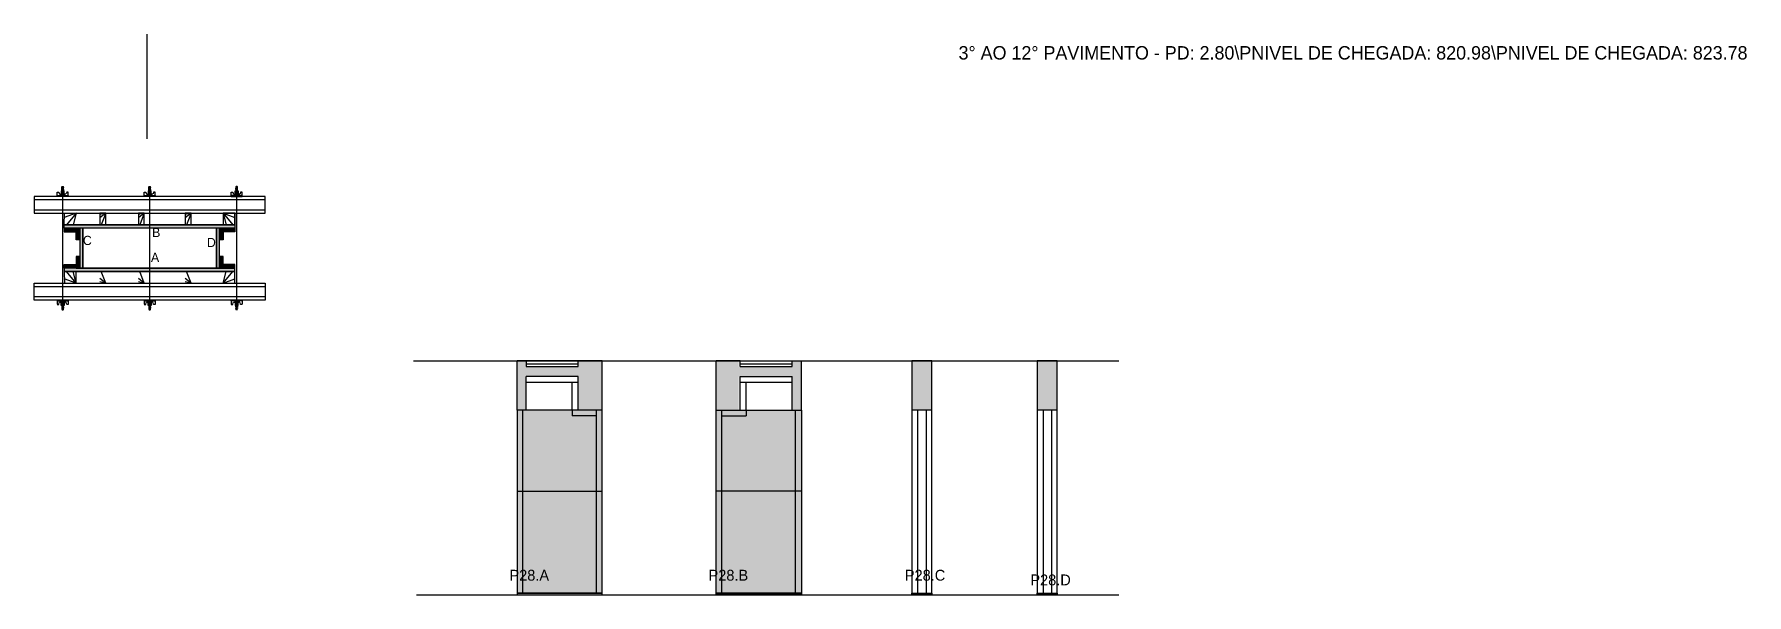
# Model space of a CAD drawing. Header units: metres. Extents: x 2650 to 4698, y 2929 to 3600.
import ezdxf

# ---------------------------------------------------------------- set-up
doc = ezdxf.new("R2010")
doc.units = ezdxf.units.M
for name, color, linetype in [('CHAPA', 7, 'Continuous'), ('COTA', 7, 'Continuous'), ('Hachura', 7, 'Continuous'), ('Madeira', 7, 'Continuous'), ('NOMENCLATURA', 7, 'Continuous'), ('Nível', 7, 'Continuous'), ('Painéis', 7, 'Continuous'), ('Perfil Metálico', 7, 'Continuous'), ('SARR_2.2x7', 7, 'Continuous'), ('SARRAFO', 7, 'Continuous'), ('Texto Seção', 7, 'Continuous'), ('TEXTO_GERAL', 7, 'Continuous')]:
    doc.layers.add(name, color=color, linetype=linetype)

msp = doc.modelspace()

# ---------------------------------------------------------------- hatches: boundary and pattern name
at = {"layer": 'COTA'}
h = msp.add_hatch(color=7, dxfattribs=at)
h.dxf.hatch_style = 1
h.paths.add_polyline_path([(3329.7, 3208.9), (3300.7, 3208.9), (3300.7, 3201.9), (3238.7, 3201.9), (3238.7, 3208.9), (3227.7, 3208.9), (3227.7, 3149.9), (3238.7, 3149.9), (3238.7, 3189.9), (3300.7, 3189.9), (3300.7, 3149.9), (3329.7, 3149.9), (3329.7, 3208.9)])
h = msp.add_hatch(color=7, dxfattribs=at)
h.dxf.hatch_style = 1
h.paths.add_polyline_path([(3492.7, 3189.9), (3556.7, 3189.9), (3556.7, 3149.9), (3567.7, 3149.9), (3567.7, 3208.9), (3556.7, 3208.9), (3556.7, 3201.9), (3492.7, 3201.9), (3492.7, 3208.9), (3465.7, 3208.9), (3465.7, 3149.9), (3492.7, 3149.9), (3492.7, 3189.9)])
h = msp.add_hatch(color=7, dxfattribs=at)
h.dxf.hatch_style = 1
h.paths.add_polyline_path([(3699.8, 3149.9), (3723.8, 3149.9), (3723.8, 3149.9), (3723.8, 3208.9), (3723.8, 3208.9), (3699.8, 3208.9), (3699.8, 3208.9), (3699.8, 3149.9)])
h = msp.add_hatch(color=7, dxfattribs=at)
h.dxf.hatch_style = 1
h.paths.add_polyline_path([(3849.7, 3149.9), (3873.7, 3149.9), (3873.7, 3149.9), (3873.7, 3208.9), (3873.7, 3208.9), (3849.7, 3208.9), (3849.7, 3208.9), (3849.7, 3149.9)])
at = {"layer": 'Hachura'}
h = msp.add_hatch(color=7, dxfattribs=at)
h.dxf.hatch_style = 1
h.paths.add_polyline_path([(2686.4, 3367.6), (2686.4, 3371.6), (2686.4, 3371.6), (2890.4, 3371.6), (2890.4, 3371.6), (2890.4, 3367.6), (2890.4, 3367.6), (2686.4, 3367.6)])
h = msp.add_hatch(color=7, dxfattribs=at)
h.dxf.hatch_style = 1
h.paths.add_polyline_path([(2686.4, 3367.6), (2686.4, 3371.6), (2686.4, 3371.6), (2890.4, 3371.6), (2890.4, 3371.6), (2890.4, 3367.6), (2890.4, 3367.6), (2686.4, 3367.6)])
h = msp.add_hatch(color=7, dxfattribs=at)
h.dxf.hatch_style = 1
h.paths.add_polyline_path([(2700.4, 3367.6), (2700.4, 3363.2), (2700.4, 3363.2), (2686.4, 3363.2), (2686.4, 3363.2), (2686.4, 3367.6), (2686.4, 3367.6), (2700.4, 3367.6)])
h = msp.add_hatch(color=7, dxfattribs=at)
h.dxf.hatch_style = 1
h.paths.add_polyline_path([(2704.8, 3367.6), (2700.4, 3367.6), (2700.4, 3367.6), (2700.4, 3353.6), (2700.4, 3353.6), (2704.8, 3353.6), (2704.8, 3353.6), (2704.8, 3367.6)])
h = msp.add_hatch(color=7, dxfattribs=at)
h.dxf.hatch_style = 1
h.paths.add_polyline_path([(2708.4, 3367.6), (2704.8, 3367.6), (2704.8, 3367.6), (2704.8, 3319.6), (2704.8, 3319.6), (2708.4, 3319.6), (2708.4, 3319.6), (2708.4, 3367.6)])
h = msp.add_hatch(color=7, dxfattribs=at)
h.dxf.hatch_style = 1
h.paths.add_polyline_path([(2708.4, 3367.6), (2704.8, 3367.6), (2704.8, 3367.6), (2704.8, 3319.6), (2704.8, 3319.6), (2708.4, 3319.6), (2708.4, 3319.6), (2708.4, 3367.6)])
h = msp.add_hatch(color=7, dxfattribs=at)
h.dxf.hatch_style = 1
h.paths.add_polyline_path([(2872, 3367.6), (2868.4, 3367.6), (2868.4, 3367.6), (2868.4, 3319.6), (2868.4, 3319.6), (2872, 3319.6), (2872, 3319.6), (2872, 3367.6)])
h = msp.add_hatch(color=7, dxfattribs=at)
h.dxf.hatch_style = 1
h.paths.add_polyline_path([(2872, 3367.6), (2868.4, 3367.6), (2868.4, 3367.6), (2868.4, 3319.6), (2868.4, 3319.6), (2872, 3319.6), (2872, 3319.6), (2872, 3367.6)])
h = msp.add_hatch(color=7, dxfattribs=at)
h.dxf.hatch_style = 1
h.paths.add_polyline_path([(2876.4, 3367.6), (2872, 3367.6), (2872, 3367.6), (2872, 3353.6), (2872, 3353.6), (2876.4, 3353.6), (2876.4, 3353.6), (2876.4, 3367.6)])
h = msp.add_hatch(color=7, dxfattribs=at)
h.dxf.hatch_style = 1
h.paths.add_polyline_path([(2876.4, 3367.6), (2876.4, 3363.2), (2876.4, 3363.2), (2890.4, 3363.2), (2890.4, 3363.2), (2890.4, 3367.6), (2890.4, 3367.6), (2876.4, 3367.6)])
h = msp.add_hatch(color=7, dxfattribs=at)
h.dxf.hatch_style = 1
h.paths.add_polyline_path([(2700.4, 3319.6), (2700.4, 3324), (2700.4, 3324), (2686.4, 3324), (2686.4, 3324), (2686.4, 3319.6), (2686.4, 3319.6), (2700.4, 3319.6)])
h = msp.add_hatch(color=7, dxfattribs=at)
h.dxf.hatch_style = 1
h.paths.add_polyline_path([(2686.4, 3319.6), (2686.4, 3315.6), (2686.4, 3315.6), (2890.4, 3315.6), (2890.4, 3315.6), (2890.4, 3319.6), (2890.4, 3319.6), (2686.4, 3319.6)])
h = msp.add_hatch(color=7, dxfattribs=at)
h.dxf.hatch_style = 1
h.paths.add_polyline_path([(2686.4, 3319.6), (2686.4, 3315.6), (2686.4, 3315.6), (2890.4, 3315.6), (2890.4, 3315.6), (2890.4, 3319.6), (2890.4, 3319.6), (2686.4, 3319.6)])
h = msp.add_hatch(color=7, dxfattribs=at)
h.dxf.hatch_style = 1
h.paths.add_polyline_path([(2704.8, 3319.6), (2700.4, 3319.6), (2700.4, 3319.6), (2700.4, 3333.6), (2700.4, 3333.6), (2704.8, 3333.6), (2704.8, 3333.6), (2704.8, 3319.6)])
h = msp.add_hatch(color=7, dxfattribs=at)
h.dxf.hatch_style = 1
h.paths.add_polyline_path([(2876.4, 3319.6), (2872, 3319.6), (2872, 3319.6), (2872, 3333.6), (2872, 3333.6), (2876.4, 3333.6), (2876.4, 3333.6), (2876.4, 3319.6)])
h = msp.add_hatch(color=7, dxfattribs=at)
h.dxf.hatch_style = 1
h.paths.add_polyline_path([(2876.4, 3319.6), (2876.4, 3324), (2876.4, 3324), (2890.4, 3324), (2890.4, 3324), (2890.4, 3319.6), (2890.4, 3319.6), (2876.4, 3319.6)])
h = msp.add_hatch(color=7, dxfattribs=at)
h.dxf.hatch_style = 1
h.paths.add_polyline_path([(3329.7, 2928.9), (3329.7, 3149.9), (3329.7, 3149.9), (3227.7, 3149.9), (3227.7, 3149.9), (3227.7, 2928.9), (3227.7, 2928.9), (3329.7, 2928.9)])
h = msp.add_hatch(color=7, dxfattribs=at)
h.dxf.hatch_style = 1
h.paths.add_polyline_path([(3465.7, 2928.9), (3465.7, 3149.9), (3465.7, 3149.9), (3567.7, 3149.9), (3567.7, 3149.9), (3567.7, 2928.9), (3567.7, 2928.9), (3465.7, 2928.9)])

# ---------------------------------------------------------------- linework, layer by layer
at = {"layer": 'CHAPA', "color": 7, "lineweight": 25}
for points in [[(2686.4, 3367.6), (2686.4, 3371.6), (2890.4, 3371.6), (2890.4, 3367.6)], [(2686.4, 3367.6), (2686.4, 3371.6), (2890.4, 3371.6), (2890.4, 3367.6)], [(2708.4, 3367.6), (2704.8, 3367.6), (2704.8, 3319.6), (2708.4, 3319.6)], [(2708.4, 3367.6), (2704.8, 3367.6), (2704.8, 3319.6), (2708.4, 3319.6)], [(2872, 3367.6), (2868.4, 3367.6), (2868.4, 3319.6), (2872, 3319.6)], [(2872, 3367.6), (2868.4, 3367.6), (2868.4, 3319.6), (2872, 3319.6)], [(2686.4, 3319.6), (2686.4, 3315.6), (2890.4, 3315.6), (2890.4, 3319.6)], [(2686.4, 3319.6), (2686.4, 3315.6), (2890.4, 3315.6), (2890.4, 3319.6)]]:
    msp.add_lwpolyline(points, close=True, dxfattribs=at)
at = {"layer": 'COTA', "color": 7, "lineweight": 25}
for p, q in [((3329.7, 3208.9), (3227.7, 3208.9)), ((3227.7, 3149.9), (3227.7, 3208.9)), ((3329.7, 3149.9), (3329.7, 3208.9)), ((3465.7, 3149.9), (3465.7, 3208.9)), ((3494.7, 3208.9), (3465.7, 3208.9)), ((3556.7, 3208.9), (3567.7, 3208.9)), ((3567.7, 3149.9), (3567.7, 3208.9))]:
    msp.add_line(p, q, dxfattribs=at)
for points in [[(3723.8, 3149.9), (3723.8, 3208.9), (3699.8, 3208.9), (3699.8, 3149.9)], [(3873.7, 3149.9), (3873.7, 3208.9), (3849.7, 3208.9), (3849.7, 3149.9)]]:
    msp.add_lwpolyline(points, dxfattribs=at)
at = {"layer": 'Defpoints', "color": 7, "lineweight": 25}
msp.add_line((2785.4, 3474.6), (2785.4, 3599.6), dxfattribs=at)
at = {"layer": 'Hachura', "color": 7, "lineweight": 25}
for p, q in [((2678, 3405.6), (2678, 3410.7)), ((2678, 3410.7), (2679.7, 3410.7)), ((2678, 3406.5), (2690.9, 3406.5)), ((2678, 3406.5), (2683.1, 3406.5)), ((2690.9, 3405.6), (2678, 3405.6)), ((2678.1, 3406.5), (2678.1, 3405.6)), ((2678.3, 3406.5), (2678.3, 3405.6)), ((2678.7, 3406.5), (2678.7, 3405.6)), ((2679.1, 3406.5), (2679.1, 3405.6)), ((2679.7, 3410.7), (2680.2, 3408.5)), ((2680, 3406.5), (2680, 3405.6)), ((2680.6, 3408.3), (2682.5, 3408.3)), ((2681.4, 3406.5), (2681.4, 3405.6)), ((2689.9, 3405.6), (2682.1, 3405.6)), ((2682.5, 3409.1), (2686.4, 3409.1)), ((2682.5, 3406.5), (2682.5, 3409.1)), ((2684.4, 3406.5), (2682.5, 3406.5)), ((2686.1, 3412.3), (2682.8, 3412.3)), ((2682.8, 3412.3), (2682.8, 3409.1)), ((2686.1, 3412.2), (2682.8, 3412.2)), ((2683.1, 3406.5), (2683.8, 3406.5)), ((2683.3, 3416.7), (2685.5, 3415.6)), ((2685.4, 3415.3), (2683.3, 3416.4)), ((2683.3, 3415.5), (2685.5, 3414.4)), ((2685.4, 3414.2), (2683.3, 3415.3)), ((2683.3, 3414.3), (2685.5, 3413.2)), ((2685.4, 3413), (2683.3, 3414.1)), ((2684.6, 3412.3), (2683.3, 3412.9)), ((2683.4, 3417.1), (2683.7, 3417.4)), ((2683.4, 3416.7), (2683.4, 3417.1)), ((2683.4, 3417.1), (2683.4, 3417.1)), ((2685.3, 3417.1), (2683.4, 3417.1)), ((2683.4, 3416.7), (2685.3, 3415.8)), ((2683.4, 3416.7), (2685.3, 3415.8)), ((2683.4, 3415.6), (2683.4, 3416.2)), ((2685.3, 3415.3), (2683.4, 3416.2)), ((2683.4, 3415.6), (2685.3, 3414.6)), ((2683.4, 3414.4), (2683.4, 3415.1)), ((2685.3, 3414.1), (2683.4, 3415.1)), ((2683.4, 3414.9), (2683.4, 3415.1)), ((2683.4, 3414.4), (2685.3, 3413.5)), ((2683.4, 3413.3), (2683.4, 3413.9)), ((2685.3, 3412.9), (2683.4, 3413.9)), ((2683.4, 3413.3), (2685.3, 3412.3)), ((2684.3, 3412.3), (2683.4, 3412.7)), ((2683.4, 3412.3), (2683.4, 3412.7)), ((2683.5, 3406.2), (2683.5, 3406.4)), ((2683.5, 3405.7), (2683.5, 3406.2)), ((2683.7, 3417.4), (2685, 3417.4)), ((2683.8, 3412.3), (2683.8, 3409.1)), ((2685.3, 3416.4), (2684, 3417.1)), ((2684.1, 3406.5), (2684.1, 3408.5)), ((2685.4, 3416.5), (2684.3, 3417.1)), ((2684.4, 3416.4), (2684.4, 3274.6)), ((2684.4, 3406.5), (2684.4, 3405.6)), ((2684.6, 3408.5), (2684.6, 3406.5)), ((2684.8, 3417.1), (2685.5, 3416.7)), ((2685.3, 3417.1), (2685, 3417.4)), ((2685.1, 3417.1), (2685.3, 3416.9)), ((2685.3, 3416.9), (2685.3, 3417.1)), ((2685.3, 3416.4), (2685.3, 3415.8)), ((2685.3, 3414.6), (2685.3, 3415.3)), ((2685.3, 3413.9), (2685.3, 3414.1)), ((2685.3, 3413.9), (2685.3, 3413.5)), ((2685.3, 3412.9), (2685.3, 3412.3)), ((2685.3, 3412.3), (2685.3, 3409.1)), ((2685.4, 3406.4), (2685.4, 3405.9)), ((2686.1, 3409.1), (2686.1, 3412.3)), ((2686.4, 3409.1), (2686.1, 3409.1)), ((2686.4, 3409.1), (2686.1, 3409.1)), ((2686.4, 3409.1), (2686.4, 3406.5)), ((2688.3, 3408.3), (2686.4, 3408.3)), ((2687.5, 3406.5), (2687.5, 3405.6)), ((2689.2, 3410.7), (2688.6, 3408.5)), ((2688.9, 3406.5), (2688.9, 3405.6)), ((2690.9, 3410.7), (2689.2, 3410.7)), ((2689.7, 3406.5), (2689.7, 3405.6)), ((2690.2, 3406.5), (2690.2, 3405.6)), ((2690.5, 3406.5), (2690.5, 3405.6)), ((2690.7, 3406.5), (2690.7, 3405.6)), ((2690.9, 3406.5), (2690.9, 3410.7)), ((2690.9, 3406.5), (2690.9, 3405.6)), ((2782, 3405.6), (2782, 3410.7)), ((2782, 3410.7), (2783.7, 3410.7)), ((2782, 3406.5), (2794.9, 3406.5)), ((2782, 3406.5), (2787.1, 3406.5)), ((2794.9, 3405.6), (2782, 3405.6)), ((2782.1, 3406.5), (2782.1, 3405.6)), ((2782.3, 3406.5), (2782.3, 3405.6)), ((2782.7, 3406.5), (2782.7, 3405.6)), ((2783.1, 3406.5), (2783.1, 3405.6)), ((2783.7, 3410.7), (2784.2, 3408.5)), ((2784, 3406.5), (2784, 3405.6)), ((2784.6, 3408.3), (2786.5, 3408.3)), ((2785.4, 3406.5), (2785.4, 3405.6)), ((2793.9, 3405.6), (2786.1, 3405.6)), ((2786.5, 3409.1), (2790.4, 3409.1)), ((2786.5, 3406.5), (2786.5, 3409.1)), ((2788.4, 3406.5), (2786.5, 3406.5)), ((2790.1, 3412.3), (2786.8, 3412.3)), ((2786.8, 3412.3), (2786.8, 3409.1)), ((2790.1, 3412.2), (2786.8, 3412.2)), ((2787.1, 3406.5), (2787.8, 3406.5)), ((2787.3, 3416.7), (2789.5, 3415.6)), ((2789.4, 3415.3), (2787.3, 3416.4)), ((2787.3, 3415.5), (2789.5, 3414.4)), ((2789.4, 3414.2), (2787.3, 3415.3)), ((2787.3, 3414.3), (2789.5, 3413.2)), ((2789.4, 3413), (2787.3, 3414.1)), ((2788.6, 3412.3), (2787.3, 3412.9)), ((2787.4, 3417.1), (2787.7, 3417.4)), ((2787.4, 3416.7), (2787.4, 3417.1)), ((2787.4, 3417.1), (2787.4, 3417.1)), ((2789.3, 3417.1), (2787.4, 3417.1)), ((2787.4, 3416.7), (2789.3, 3415.8)), ((2787.4, 3416.7), (2789.3, 3415.8)), ((2787.4, 3415.6), (2787.4, 3416.2)), ((2789.3, 3415.3), (2787.4, 3416.2)), ((2787.4, 3415.6), (2789.3, 3414.6)), ((2787.4, 3414.4), (2787.4, 3415.1)), ((2789.3, 3414.1), (2787.4, 3415.1)), ((2787.4, 3414.9), (2787.4, 3415.1)), ((2787.4, 3414.4), (2789.3, 3413.5)), ((2787.4, 3413.3), (2787.4, 3413.9)), ((2789.3, 3412.9), (2787.4, 3413.9)), ((2787.4, 3413.3), (2789.3, 3412.3)), ((2788.3, 3412.3), (2787.4, 3412.7)), ((2787.4, 3412.3), (2787.4, 3412.7)), ((2787.5, 3406.2), (2787.5, 3406.4)), ((2787.5, 3405.7), (2787.5, 3406.2)), ((2787.7, 3417.4), (2789, 3417.4)), ((2787.8, 3412.3), (2787.8, 3409.1)), ((2789.3, 3416.4), (2788, 3417.1)), ((2788.1, 3406.5), (2788.1, 3408.5)), ((2789.4, 3416.5), (2788.3, 3417.1)), ((2788.4, 3416.4), (2788.4, 3274.6)), ((2788.4, 3406.5), (2788.4, 3405.6)), ((2788.6, 3408.5), (2788.6, 3406.5)), ((2788.8, 3417.1), (2789.5, 3416.7)), ((2789.3, 3417.1), (2789, 3417.4)), ((2789.1, 3417.1), (2789.3, 3416.9)), ((2789.3, 3416.9), (2789.3, 3417.1)), ((2789.3, 3416.4), (2789.3, 3415.8)), ((2789.3, 3414.6), (2789.3, 3415.3)), ((2789.3, 3413.9), (2789.3, 3414.1)), ((2789.3, 3413.9), (2789.3, 3413.5)), ((2789.3, 3412.9), (2789.3, 3412.3)), ((2789.3, 3412.3), (2789.3, 3409.1)), ((2789.4, 3406.4), (2789.4, 3405.9)), ((2790.1, 3409.1), (2790.1, 3412.3)), ((2790.4, 3409.1), (2790.1, 3409.1)), ((2790.4, 3409.1), (2790.1, 3409.1)), ((2790.4, 3409.1), (2790.4, 3406.5)), ((2792.3, 3408.3), (2790.4, 3408.3)), ((2791.5, 3406.5), (2791.5, 3405.6)), ((2793.2, 3410.7), (2792.6, 3408.5)), ((2792.9, 3406.5), (2792.9, 3405.6)), ((2794.9, 3410.7), (2793.2, 3410.7)), ((2793.7, 3406.5), (2793.7, 3405.6)), ((2794.2, 3406.5), (2794.2, 3405.6)), ((2794.5, 3406.5), (2794.5, 3405.6)), ((2794.7, 3406.5), (2794.7, 3405.6)), ((2794.9, 3406.5), (2794.9, 3410.7)), ((2794.9, 3406.5), (2794.9, 3405.6)), ((2886, 3406.5), (2886, 3410.7)), ((2886, 3410.7), (2887.7, 3410.7)), ((2898.9, 3406.5), (2886, 3406.5)), ((2886, 3406.5), (2886, 3405.6)), ((2886, 3405.6), (2898.9, 3405.6)), ((2886.1, 3406.5), (2886.1, 3405.6)), ((2886.3, 3406.5), (2886.3, 3405.6)), ((2886.7, 3406.5), (2886.7, 3405.6)), ((2886.9, 3405.6), (2894.8, 3405.6)), ((2887.1, 3406.5), (2887.1, 3405.6)), ((2887.7, 3410.7), (2888.2, 3408.5)), ((2888, 3406.5), (2888, 3405.6)), ((2888.6, 3408.3), (2890.5, 3408.3)), ((2889.4, 3406.5), (2889.4, 3405.6)), ((2894.4, 3409.1), (2890.5, 3409.1)), ((2890.5, 3409.1), (2890.5, 3406.5)), ((2890.5, 3409.1), (2890.8, 3409.1)), ((2890.5, 3409.1), (2890.8, 3409.1)), ((2890.8, 3412.3), (2894.1, 3412.3)), ((2890.8, 3409.1), (2890.8, 3412.3)), ((2890.8, 3412.2), (2894.1, 3412.2)), ((2892, 3417.1), (2891.4, 3416.7)), ((2891.4, 3416.5), (2892.6, 3417.1)), ((2893.5, 3416.7), (2891.4, 3415.6)), ((2891.4, 3415.3), (2893.6, 3416.4)), ((2893.5, 3415.5), (2891.4, 3414.4)), ((2891.4, 3414.2), (2893.6, 3415.3)), ((2893.5, 3414.3), (2891.4, 3413.2)), ((2891.4, 3413), (2893.6, 3414.1)), ((2891.5, 3417.1), (2891.9, 3417.4)), ((2891.8, 3417.1), (2891.5, 3416.9)), ((2891.5, 3416.9), (2891.5, 3417.1)), ((2891.5, 3416.4), (2892.8, 3417.1)), ((2891.5, 3417.1), (2893.5, 3417.1)), ((2893.5, 3416.7), (2891.5, 3415.8)), ((2893.5, 3416.7), (2891.5, 3415.8)), ((2891.5, 3416.4), (2891.5, 3415.8)), ((2891.5, 3415.3), (2893.5, 3416.2)), ((2893.5, 3415.6), (2891.5, 3414.6)), ((2891.5, 3414.6), (2891.5, 3415.3)), ((2891.5, 3414.1), (2893.5, 3415.1)), ((2893.5, 3414.4), (2891.5, 3413.5)), ((2891.5, 3413.9), (2891.5, 3414.1)), ((2891.5, 3413.9), (2891.5, 3413.5)), ((2891.5, 3412.9), (2893.5, 3413.9)), ((2893.5, 3413.3), (2891.5, 3412.3)), ((2891.5, 3412.9), (2891.5, 3412.3)), ((2891.5, 3412.3), (2891.5, 3409.1)), ((2891.5, 3406.4), (2891.5, 3405.9)), ((2893.1, 3417.4), (2891.9, 3417.4)), ((2892.2, 3408.5), (2892.2, 3406.5)), ((2892.3, 3412.3), (2893.6, 3412.9)), ((2892.4, 3416.4), (2892.4, 3274.6)), ((2892.4, 3406.5), (2894.4, 3406.5)), ((2892.4, 3406.5), (2892.4, 3405.6)), ((2892.6, 3412.3), (2893.5, 3412.7)), ((2892.7, 3406.5), (2892.7, 3408.5)), ((2893.5, 3417.1), (2893.1, 3417.4)), ((2893.1, 3412.3), (2893.1, 3409.1)), ((2893.7, 3406.5), (2893.1, 3406.5)), ((2893.4, 3406.2), (2893.4, 3406.4)), ((2893.4, 3405.7), (2893.4, 3406.2)), ((2893.5, 3416.7), (2893.5, 3417.1)), ((2893.5, 3417.1), (2893.5, 3417.1)), ((2893.5, 3415.6), (2893.5, 3416.2)), ((2893.5, 3414.4), (2893.5, 3415.1)), ((2893.5, 3414.9), (2893.5, 3415.1)), ((2893.5, 3413.3), (2893.5, 3413.9)), ((2893.5, 3412.3), (2893.5, 3412.7)), ((2898.9, 3406.5), (2893.7, 3406.5)), ((2894.1, 3412.3), (2894.1, 3409.1)), ((2894.4, 3406.5), (2894.4, 3409.1)), ((2896.3, 3408.3), (2894.4, 3408.3)), ((2895.5, 3406.5), (2895.5, 3405.6)), ((2897.2, 3410.7), (2896.6, 3408.5)), ((2896.9, 3406.5), (2896.9, 3405.6)), ((2898.9, 3410.7), (2897.2, 3410.7)), ((2897.7, 3406.5), (2897.7, 3405.6)), ((2898.2, 3406.5), (2898.2, 3405.6)), ((2898.5, 3406.5), (2898.5, 3405.6)), ((2898.7, 3406.5), (2898.7, 3405.6)), ((2898.9, 3405.6), (2898.9, 3410.7)), ((2690.9, 3281.6), (2678, 3281.6)), ((2678, 3281.6), (2678, 3276.5)), ((2678, 3280.7), (2690.9, 3280.7)), ((2678, 3280.7), (2683.1, 3280.7)), ((2678.1, 3280.7), (2678.1, 3281.6)), ((2678.3, 3280.7), (2678.3, 3281.6)), ((2678.7, 3280.7), (2678.7, 3281.6)), ((2679.1, 3280.7), (2679.1, 3281.6)), ((2679.7, 3276.4), (2680.2, 3278.6)), ((2680, 3280.7), (2680, 3281.6)), ((2680.6, 3278.9), (2682.5, 3278.9)), ((2681.4, 3280.7), (2681.4, 3281.6)), ((2689.9, 3281.6), (2682.1, 3281.6)), ((2684.4, 3280.7), (2682.5, 3280.7)), ((2682.5, 3280.7), (2682.5, 3278.1)), ((2682.5, 3278.1), (2686.4, 3278.1)), ((2682.8, 3274.9), (2682.8, 3278.1)), ((2683.1, 3280.7), (2683.8, 3280.7)), ((2683.5, 3281.4), (2683.5, 3281)), ((2683.5, 3281), (2683.5, 3280.8)), ((2683.8, 3274.9), (2683.8, 3278.1)), ((2684.1, 3280.7), (2684.1, 3278.7)), ((2684.4, 3280.7), (2684.4, 3281.6)), ((2684.6, 3278.7), (2684.6, 3280.7)), ((2685.3, 3274.9), (2685.3, 3278.1)), ((2685.4, 3280.8), (2685.4, 3281.2)), ((2686.1, 3278.1), (2686.1, 3274.9)), ((2686.4, 3278.1), (2686.1, 3278.1)), ((2686.4, 3278.1), (2686.1, 3278.1)), ((2686.4, 3278.1), (2686.4, 3280.7)), ((2688.3, 3278.9), (2686.4, 3278.9)), ((2687.5, 3280.7), (2687.5, 3281.6)), ((2689.2, 3276.4), (2688.6, 3278.6)), ((2688.9, 3280.7), (2688.9, 3281.6)), ((2689.7, 3280.7), (2689.7, 3281.6)), ((2690.2, 3280.7), (2690.2, 3281.6)), ((2690.5, 3280.7), (2690.5, 3281.6)), ((2690.7, 3280.7), (2690.7, 3281.6)), ((2690.9, 3280.7), (2690.9, 3281.6)), ((2690.9, 3280.7), (2690.9, 3276.4)), ((2794.9, 3281.6), (2782, 3281.6)), ((2782, 3281.6), (2782, 3276.5)), ((2782, 3280.7), (2794.9, 3280.7)), ((2782, 3280.7), (2787.1, 3280.7)), ((2782.1, 3280.7), (2782.1, 3281.6)), ((2782.3, 3280.7), (2782.3, 3281.6)), ((2782.7, 3280.7), (2782.7, 3281.6)), ((2783.1, 3280.7), (2783.1, 3281.6)), ((2783.7, 3276.4), (2784.2, 3278.6)), ((2784, 3280.7), (2784, 3281.6)), ((2784.6, 3278.9), (2786.5, 3278.9)), ((2785.4, 3280.7), (2785.4, 3281.6)), ((2793.9, 3281.6), (2786.1, 3281.6)), ((2788.4, 3280.7), (2786.5, 3280.7)), ((2786.5, 3280.7), (2786.5, 3278.1)), ((2786.5, 3278.1), (2790.4, 3278.1)), ((2786.8, 3274.9), (2786.8, 3278.1)), ((2787.1, 3280.7), (2787.8, 3280.7)), ((2787.5, 3281.4), (2787.5, 3281)), ((2787.5, 3281), (2787.5, 3280.8)), ((2787.8, 3274.9), (2787.8, 3278.1)), ((2788.1, 3280.7), (2788.1, 3278.7)), ((2788.4, 3280.7), (2788.4, 3281.6)), ((2788.6, 3278.7), (2788.6, 3280.7)), ((2789.3, 3274.9), (2789.3, 3278.1)), ((2789.4, 3280.8), (2789.4, 3281.2)), ((2790.1, 3278.1), (2790.1, 3274.9)), ((2790.4, 3278.1), (2790.1, 3278.1)), ((2790.4, 3278.1), (2790.1, 3278.1)), ((2790.4, 3278.1), (2790.4, 3280.7)), ((2792.3, 3278.9), (2790.4, 3278.9)), ((2791.5, 3280.7), (2791.5, 3281.6)), ((2793.2, 3276.4), (2792.6, 3278.6)), ((2792.9, 3280.7), (2792.9, 3281.6)), ((2793.7, 3280.7), (2793.7, 3281.6)), ((2794.2, 3280.7), (2794.2, 3281.6)), ((2794.5, 3280.7), (2794.5, 3281.6)), ((2794.7, 3280.7), (2794.7, 3281.6)), ((2794.9, 3280.7), (2794.9, 3281.6)), ((2794.9, 3280.7), (2794.9, 3276.4)), ((2886, 3281.6), (2898.9, 3281.6)), ((2886, 3280.7), (2886, 3281.6)), ((2898.9, 3280.7), (2886, 3280.7)), ((2886, 3280.7), (2886, 3276.4)), ((2886.1, 3280.7), (2886.1, 3281.6)), ((2886.3, 3280.7), (2886.3, 3281.6)), ((2886.7, 3280.7), (2886.7, 3281.6)), ((2886.9, 3281.6), (2894.8, 3281.6)), ((2887.1, 3280.7), (2887.1, 3281.6)), ((2887.7, 3276.4), (2888.2, 3278.6)), ((2888, 3280.7), (2888, 3281.6)), ((2888.6, 3278.9), (2890.5, 3278.9)), ((2889.4, 3280.7), (2889.4, 3281.6)), ((2890.5, 3278.1), (2890.5, 3280.7)), ((2894.4, 3278.1), (2890.5, 3278.1)), ((2890.5, 3278.1), (2890.8, 3278.1)), ((2890.5, 3278.1), (2890.8, 3278.1)), ((2890.8, 3278.1), (2890.8, 3274.9)), ((2891.5, 3280.8), (2891.5, 3281.2)), ((2891.5, 3274.9), (2891.5, 3278.1)), ((2892.2, 3278.7), (2892.2, 3280.7)), ((2892.4, 3280.7), (2892.4, 3281.6)), ((2892.4, 3280.7), (2894.4, 3280.7)), ((2892.7, 3280.7), (2892.7, 3278.7)), ((2893.7, 3280.7), (2893.1, 3280.7)), ((2893.1, 3274.9), (2893.1, 3278.1)), ((2893.4, 3281.4), (2893.4, 3281)), ((2893.4, 3281), (2893.4, 3280.8)), ((2898.9, 3280.7), (2893.7, 3280.7)), ((2894.1, 3274.9), (2894.1, 3278.1)), ((2894.4, 3280.7), (2894.4, 3278.1)), ((2896.3, 3278.9), (2894.4, 3278.9)), ((2895.5, 3280.7), (2895.5, 3281.6)), ((2897.2, 3276.4), (2896.6, 3278.6)), ((2896.9, 3280.7), (2896.9, 3281.6)), ((2897.7, 3280.7), (2897.7, 3281.6)), ((2898.2, 3280.7), (2898.2, 3281.6)), ((2898.5, 3280.7), (2898.5, 3281.6)), ((2898.7, 3280.7), (2898.7, 3281.6)), ((2898.9, 3281.6), (2898.9, 3276.5)), ((2678, 3276.4), (2679.7, 3276.4)), ((2686.1, 3274.9), (2682.8, 3274.9)), ((2686.1, 3274.9), (2682.8, 3274.9)), ((2684.6, 3274.9), (2683.3, 3274.2)), ((2685.4, 3274.2), (2683.3, 3273.1)), ((2683.3, 3272.8), (2685.5, 3273.9)), ((2685.4, 3273), (2683.3, 3271.9)), ((2683.3, 3271.7), (2685.5, 3272.8)), ((2685.4, 3271.8), (2683.3, 3270.8)), ((2683.3, 3270.5), (2685.5, 3271.6)), ((2683.4, 3273.9), (2685.3, 3274.9)), ((2684.3, 3274.9), (2683.4, 3274.4)), ((2683.4, 3274.9), (2683.4, 3274.4)), ((2685.3, 3274.2), (2683.4, 3273.3)), ((2683.4, 3273.9), (2683.4, 3273.3)), ((2683.4, 3272.8), (2685.3, 3273.7)), ((2685.3, 3273.1), (2683.4, 3272.1)), ((2683.4, 3272.8), (2683.4, 3272.1)), ((2683.4, 3271.6), (2685.3, 3272.6)), ((2683.4, 3272.3), (2683.4, 3272.1)), ((2685.3, 3271.9), (2683.4, 3270.9)), ((2683.4, 3271.6), (2683.4, 3270.9)), ((2683.4, 3270.4), (2685.3, 3271.4)), ((2683.4, 3270.4), (2685.3, 3271.4)), ((2683.4, 3270.4), (2683.4, 3270.1)), ((2683.4, 3270.1), (2683.4, 3270.1)), ((2683.4, 3270.1), (2683.7, 3269.8)), ((2685.3, 3270.1), (2683.4, 3270.1)), ((2683.7, 3269.8), (2685, 3269.8)), ((2685.3, 3270.8), (2684, 3270.1)), ((2685.4, 3270.7), (2684.3, 3270.1)), ((2684.8, 3270.1), (2685.5, 3270.4)), ((2685.3, 3270.1), (2685, 3269.8)), ((2685.1, 3270.1), (2685.3, 3270.2)), ((2685.3, 3274.2), (2685.3, 3274.9)), ((2685.3, 3273.3), (2685.3, 3273.7)), ((2685.3, 3273.3), (2685.3, 3273.1)), ((2685.3, 3272.6), (2685.3, 3271.9)), ((2685.3, 3270.8), (2685.3, 3271.4)), ((2685.3, 3270.2), (2685.3, 3270.1)), ((2690.9, 3276.4), (2689.2, 3276.4)), ((2782, 3276.4), (2783.7, 3276.4)), ((2790.1, 3274.9), (2786.8, 3274.9)), ((2790.1, 3274.9), (2786.8, 3274.9)), ((2788.6, 3274.9), (2787.3, 3274.2)), ((2789.4, 3274.2), (2787.3, 3273.1)), ((2787.3, 3272.8), (2789.5, 3273.9)), ((2789.4, 3273), (2787.3, 3271.9)), ((2787.3, 3271.7), (2789.5, 3272.8)), ((2789.4, 3271.8), (2787.3, 3270.8)), ((2787.3, 3270.5), (2789.5, 3271.6)), ((2787.4, 3273.9), (2789.3, 3274.9)), ((2788.3, 3274.9), (2787.4, 3274.4)), ((2787.4, 3274.9), (2787.4, 3274.4)), ((2789.3, 3274.2), (2787.4, 3273.3)), ((2787.4, 3273.9), (2787.4, 3273.3)), ((2787.4, 3272.8), (2789.3, 3273.7)), ((2789.3, 3273.1), (2787.4, 3272.1)), ((2787.4, 3272.8), (2787.4, 3272.1)), ((2787.4, 3271.6), (2789.3, 3272.6)), ((2787.4, 3272.3), (2787.4, 3272.1)), ((2789.3, 3271.9), (2787.4, 3270.9)), ((2787.4, 3271.6), (2787.4, 3270.9)), ((2787.4, 3270.4), (2789.3, 3271.4)), ((2787.4, 3270.4), (2789.3, 3271.4)), ((2787.4, 3270.4), (2787.4, 3270.1)), ((2787.4, 3270.1), (2787.4, 3270.1)), ((2787.4, 3270.1), (2787.7, 3269.8)), ((2789.3, 3270.1), (2787.4, 3270.1)), ((2787.7, 3269.8), (2789, 3269.8)), ((2789.3, 3270.8), (2788, 3270.1)), ((2789.4, 3270.7), (2788.3, 3270.1)), ((2788.8, 3270.1), (2789.5, 3270.4)), ((2789.3, 3270.1), (2789, 3269.8)), ((2789.1, 3270.1), (2789.3, 3270.2)), ((2789.3, 3274.2), (2789.3, 3274.9)), ((2789.3, 3273.3), (2789.3, 3273.7)), ((2789.3, 3273.3), (2789.3, 3273.1)), ((2789.3, 3272.6), (2789.3, 3271.9)), ((2789.3, 3270.8), (2789.3, 3271.4)), ((2789.3, 3270.2), (2789.3, 3270.1)), ((2794.9, 3276.4), (2793.2, 3276.4)), ((2886, 3276.4), (2887.7, 3276.4)), ((2890.8, 3274.9), (2894.1, 3274.9)), ((2890.8, 3274.9), (2894.1, 3274.9)), ((2891.4, 3274.2), (2893.6, 3273.1)), ((2893.5, 3272.8), (2891.4, 3273.9)), ((2891.4, 3273), (2893.6, 3271.9)), ((2893.5, 3271.7), (2891.4, 3272.8)), ((2891.4, 3271.8), (2893.6, 3270.8)), ((2893.5, 3270.5), (2891.4, 3271.6)), ((2891.4, 3270.7), (2892.6, 3270.1)), ((2892, 3270.1), (2891.4, 3270.4)), ((2891.5, 3274.2), (2891.5, 3274.9)), ((2893.5, 3273.9), (2891.5, 3274.9)), ((2891.5, 3274.2), (2893.5, 3273.3)), ((2891.5, 3273.3), (2891.5, 3273.7)), ((2893.5, 3272.8), (2891.5, 3273.7)), ((2891.5, 3273.3), (2891.5, 3273.1)), ((2891.5, 3273.1), (2893.5, 3272.1)), ((2891.5, 3272.6), (2891.5, 3271.9)), ((2893.5, 3271.6), (2891.5, 3272.6)), ((2891.5, 3271.9), (2893.5, 3270.9)), ((2893.5, 3270.4), (2891.5, 3271.4)), ((2891.5, 3270.8), (2891.5, 3271.4)), ((2893.5, 3270.4), (2891.5, 3271.4)), ((2891.5, 3270.8), (2892.8, 3270.1)), ((2891.8, 3270.1), (2891.5, 3270.2)), ((2891.5, 3270.2), (2891.5, 3270.1)), ((2891.5, 3270.1), (2891.9, 3269.8)), ((2891.5, 3270.1), (2893.5, 3270.1)), ((2893.1, 3269.8), (2891.9, 3269.8)), ((2892.3, 3274.9), (2893.6, 3274.2)), ((2892.6, 3274.9), (2893.5, 3274.4)), ((2893.5, 3270.1), (2893.1, 3269.8)), ((2893.5, 3274.9), (2893.5, 3274.4)), ((2893.5, 3273.9), (2893.5, 3273.3)), ((2893.5, 3272.8), (2893.5, 3272.1)), ((2893.5, 3272.3), (2893.5, 3272.1)), ((2893.5, 3271.6), (2893.5, 3270.9)), ((2893.5, 3270.4), (2893.5, 3270.1)), ((2893.5, 3270.1), (2893.5, 3270.1)), ((2898.9, 3276.4), (2897.2, 3276.4))]:
    msp.add_line(p, q, dxfattribs=at)
at = {"layer": 'Madeira', "color": 7, "lineweight": 25}
for p, q in [((2700.5, 3385.6), (2686.4, 3380.2)), ((2700.5, 3385.6), (2688.9, 3371.6)), ((2700.5, 3385.6), (2697, 3371.6)), ((2735.9, 3385.6), (2728.9, 3379.8)), ((2735.9, 3385.6), (2728.9, 3383.9)), ((2735.9, 3385.6), (2730.5, 3371.6)), ((2781.9, 3385.6), (2774.9, 3379.8)), ((2781.9, 3385.6), (2774.9, 3383.9)), ((2781.9, 3385.6), (2776.5, 3371.6)), ((2837.9, 3385.6), (2830.9, 3379.8)), ((2837.9, 3385.6), (2830.9, 3383.9)), ((2837.9, 3385.6), (2832.5, 3371.6)), ((2876.4, 3385.6), (2887.9, 3371.6)), ((2876.4, 3385.6), (2879.9, 3371.6)), ((2876.4, 3385.6), (2890.4, 3380.2)), ((2700.5, 3301.6), (2686.4, 3307)), ((2700.5, 3301.6), (2688.9, 3315.6)), ((2700.5, 3301.6), (2697, 3315.6)), ((2735.9, 3301.6), (2728.9, 3307.3)), ((2735.9, 3301.6), (2728.9, 3303.3)), ((2735.9, 3301.6), (2730.5, 3315.6)), ((2781.9, 3301.6), (2774.9, 3307.3)), ((2781.9, 3301.6), (2774.9, 3303.3)), ((2781.9, 3301.6), (2776.5, 3315.6)), ((2837.9, 3301.6), (2830.9, 3307.3)), ((2837.9, 3301.6), (2830.9, 3303.3)), ((2837.9, 3301.6), (2832.5, 3315.6)), ((2876.4, 3301.6), (2887.9, 3315.6)), ((2876.4, 3301.6), (2879.9, 3315.6)), ((2876.4, 3301.6), (2890.4, 3307))]:
    msp.add_line(p, q, dxfattribs=at)
for points in [[(2890.4, 3385.6), (2890.4, 3371.6), (2686.4, 3371.6), (2686.5, 3385.6)], [(2735.9, 3385.6), (2728.9, 3385.6), (2728.9, 3371.6), (2735.9, 3371.6)], [(2781.9, 3385.6), (2774.9, 3385.6), (2774.9, 3371.6), (2781.9, 3371.6)], [(2837.9, 3385.6), (2830.9, 3385.6), (2830.9, 3371.6), (2837.9, 3371.6)], [(2876.4, 3385.6), (2876.4, 3371.6), (2890.4, 3371.6), (2890.4, 3385.6)], [(2700.5, 3301.6), (2700.4, 3315.6), (2686.4, 3315.6), (2686.5, 3301.6)], [(2890.4, 3301.6), (2890.4, 3315.6), (2686.4, 3315.6), (2686.5, 3301.6)]]:
    msp.add_lwpolyline(points, close=True, dxfattribs=at)
at = {"layer": 'Nível', "color": 7, "lineweight": 25}
for p, q in [((3103.8, 3208.9), (3947.2, 3208.9)), ((3107.4, 2928.9), (3947.2, 2928.9))]:
    msp.add_line(p, q, dxfattribs=at)
at = {"layer": 'Painéis', "color": 7, "lineweight": 25}
for p, q in [((3494.7, 3208.9), (3556.7, 3208.9)), ((3494.7, 3201.9), (3494.7, 3208.9)), ((3494.7, 3201.9), (3556.7, 3201.9)), ((3556.7, 3201.9), (3556.7, 3208.9)), ((3300.7, 3189.9), (3238.7, 3189.9)), ((3238.7, 3149.9), (3238.7, 3189.9)), ((3300.7, 3149.9), (3300.7, 3189.9)), ((3494.7, 3189.9), (3556.7, 3189.9)), ((3494.7, 3149.9), (3494.7, 3189.9)), ((3556.7, 3149.9), (3556.7, 3189.9)), ((3227.7, 3149.9), (3227.7, 2928.9)), ((3329.7, 3149.9), (3227.7, 3149.9)), ((3238.7, 3149.9), (3227.7, 3149.9)), ((3329.7, 3149.9), (3300.7, 3149.9)), ((3329.7, 2928.9), (3329.7, 3149.9)), ((3465.7, 2928.9), (3465.7, 3149.9)), ((3465.7, 3149.9), (3567.7, 3149.9)), ((3465.7, 3149.9), (3494.7, 3149.9)), ((3567.7, 3149.9), (3567.7, 2928.9)), ((3699.8, 3149.9), (3699.8, 2930.9)), ((3723.8, 3149.9), (3699.8, 3149.9)), ((3723.8, 2930.9), (3723.8, 3149.9)), ((3849.7, 3149.9), (3849.7, 2930.9)), ((3873.7, 3149.9), (3849.7, 3149.9)), ((3873.7, 2930.9), (3873.7, 3149.9)), ((3227.7, 3052.9), (3329.7, 3052.9)), ((3567.7, 3052.9), (3465.7, 3052.9)), ((3227.7, 2930.9), (3329.7, 2930.9)), ((3567.7, 2930.9), (3465.7, 2930.9)), ((3699.8, 2930.9), (3723.8, 2930.9)), ((3849.7, 2930.9), (3873.7, 2930.9))]:
    msp.add_line(p, q, dxfattribs=at)
for points in [[(2868.4, 3319.6), (2868.4, 3367.6), (2708.4, 3367.6), (2708.4, 3319.6)], [(3238.7, 3201.9), (3300.7, 3201.9), (3300.7, 3208.9), (3238.7, 3208.9)], [(3329.7, 2930.9), (3227.7, 2930.9), (3227.7, 2928.9), (3329.7, 2928.9)], [(3465.7, 2930.9), (3567.7, 2930.9), (3567.7, 2928.9), (3465.7, 2928.9)], [(3699.8, 2930.9), (3723.8, 2930.9), (3723.8, 2928.9), (3699.8, 2928.9)], [(3849.7, 2930.9), (3873.7, 2930.9), (3873.7, 2928.9), (3849.7, 2928.9)]]:
    msp.add_lwpolyline(points, close=True, dxfattribs=at)
at = {"layer": 'Perfil Metálico', "color": 7, "lineweight": 25}
for points in [[(2650.4, 3405.6), (2650.4, 3385.6), (2926.4, 3385.6), (2926.4, 3405.6)], [(2926.4, 3389.6), (2926.4, 3401.6), (2650.4, 3401.6), (2650.4, 3389.6)], [(2650.4, 3281.6), (2650.4, 3301.6), (2926.4, 3301.6), (2926.4, 3281.6)], [(2926.4, 3297.6), (2926.4, 3285.6), (2650.4, 3285.6), (2650.4, 3297.6)]]:
    msp.add_lwpolyline(points, close=True, dxfattribs=at)
at = {"layer": 'SARR_2.2x7', "color": 7, "lineweight": 25}
for p, q in [((3238.7, 3205.4), (3300.7, 3205.4)), ((3494.7, 3205.4), (3556.7, 3205.4)), ((3300.7, 3182.9), (3238.7, 3182.9)), ((3293.7, 3149.9), (3293.7, 3182.9)), ((3556.7, 3182.9), (3494.7, 3182.9)), ((3501.7, 3149.9), (3501.7, 3182.9)), ((3234.7, 3052.9), (3234.7, 3149.9)), ((3234.7, 3149.9), (3234.7, 3149.9)), ((3300.7, 3149.9), (3293.7, 3149.9)), ((3293.7, 3149.9), (3293.7, 3142.9)), ((3322.7, 3142.9), (3293.7, 3142.9)), ((3322.7, 3052.9), (3322.7, 3149.9)), ((3322.7, 3149.9), (3322.7, 3149.9)), ((3472.7, 3052.9), (3472.7, 3149.9)), ((3472.7, 3149.9), (3472.7, 3149.9)), ((3472.7, 3142.9), (3501.7, 3142.9)), ((3494.7, 3149.9), (3501.7, 3149.9)), ((3501.7, 3149.9), (3501.7, 3142.9)), ((3560.7, 3052.9), (3560.7, 3149.9)), ((3706.8, 3149.9), (3706.8, 2930.9)), ((3716.8, 3149.9), (3716.8, 2930.9)), ((3856.7, 3149.9), (3856.7, 2930.9)), ((3866.7, 3149.9), (3866.7, 2930.9)), ((3234.7, 2930.9), (3234.7, 3052.9)), ((3322.7, 2930.9), (3322.7, 3052.9)), ((3472.7, 2930.9), (3472.7, 3052.9)), ((3560.7, 2930.9), (3560.7, 3052.9)), ((3234.7, 2930.9), (3234.7, 2930.9)), ((3322.7, 2930.9), (3322.7, 2930.9)), ((3472.7, 2930.9), (3472.7, 2930.9)), ((3560.7, 2930.9), (3560.7, 2930.9))]:
    msp.add_line(p, q, dxfattribs=at)
at = {"layer": 'SARRAFO', "color": 7, "lineweight": 25}
for points in [[(2686.4, 3363.2), (2700.4, 3363.2), (2700.4, 3367.6), (2686.4, 3367.6)], [(2700.4, 3353.6), (2700.4, 3367.6), (2704.8, 3367.6), (2704.8, 3353.6)], [(2872, 3353.6), (2872, 3367.6), (2876.4, 3367.6), (2876.4, 3353.6)], [(2890.4, 3363.2), (2876.4, 3363.2), (2876.4, 3367.6), (2890.4, 3367.6)], [(2686.4, 3324), (2700.4, 3324), (2700.4, 3319.6), (2686.4, 3319.6)], [(2700.4, 3333.6), (2700.4, 3319.6), (2704.8, 3319.6), (2704.8, 3333.6)], [(2872, 3333.6), (2872, 3319.6), (2876.4, 3319.6), (2876.4, 3333.6)], [(2890.4, 3324), (2876.4, 3324), (2876.4, 3319.6), (2890.4, 3319.6)]]:
    msp.add_lwpolyline(points, close=True, dxfattribs=at)

# ---------------------------------------------------------------- texts
at = {"layer": 'NOMENCLATURA', "color": 7, "lineweight": 25}
msp.add_text('3° AO 12° PAVIMENTO - PD: 2.80\\PNIVEL DE CHEGADA: 820.98\\PNIVEL DE CHEGADA: 823.78', height=16, dxfattribs=at).set_placement((3755.7, 3569.4))
at = {"layer": 'Texto Seção', "color": 7, "lineweight": 25}
for s, p in [('P28.A', (3218.7, 2945.8)), ('P28.B', (3456.8, 2945.8)), ('P28.C', (3691.5, 2945.8)), ('P28.D', (3841.6, 2940.2))]:
    msp.add_text(s, height=13, dxfattribs=at).set_placement(p)
at = {"layer": 'TEXTO_GERAL', "color": 7, "lineweight": 25}
for s, p in [('C', (2708.6, 3347.4)), ('B', (2791.4, 3356.9)), ('A', (2790, 3327.2)), ('D', (2856.9, 3345))]:
    msp.add_text(s, height=11, dxfattribs=at).set_placement(p)

doc.saveas('drawing.dxf')
